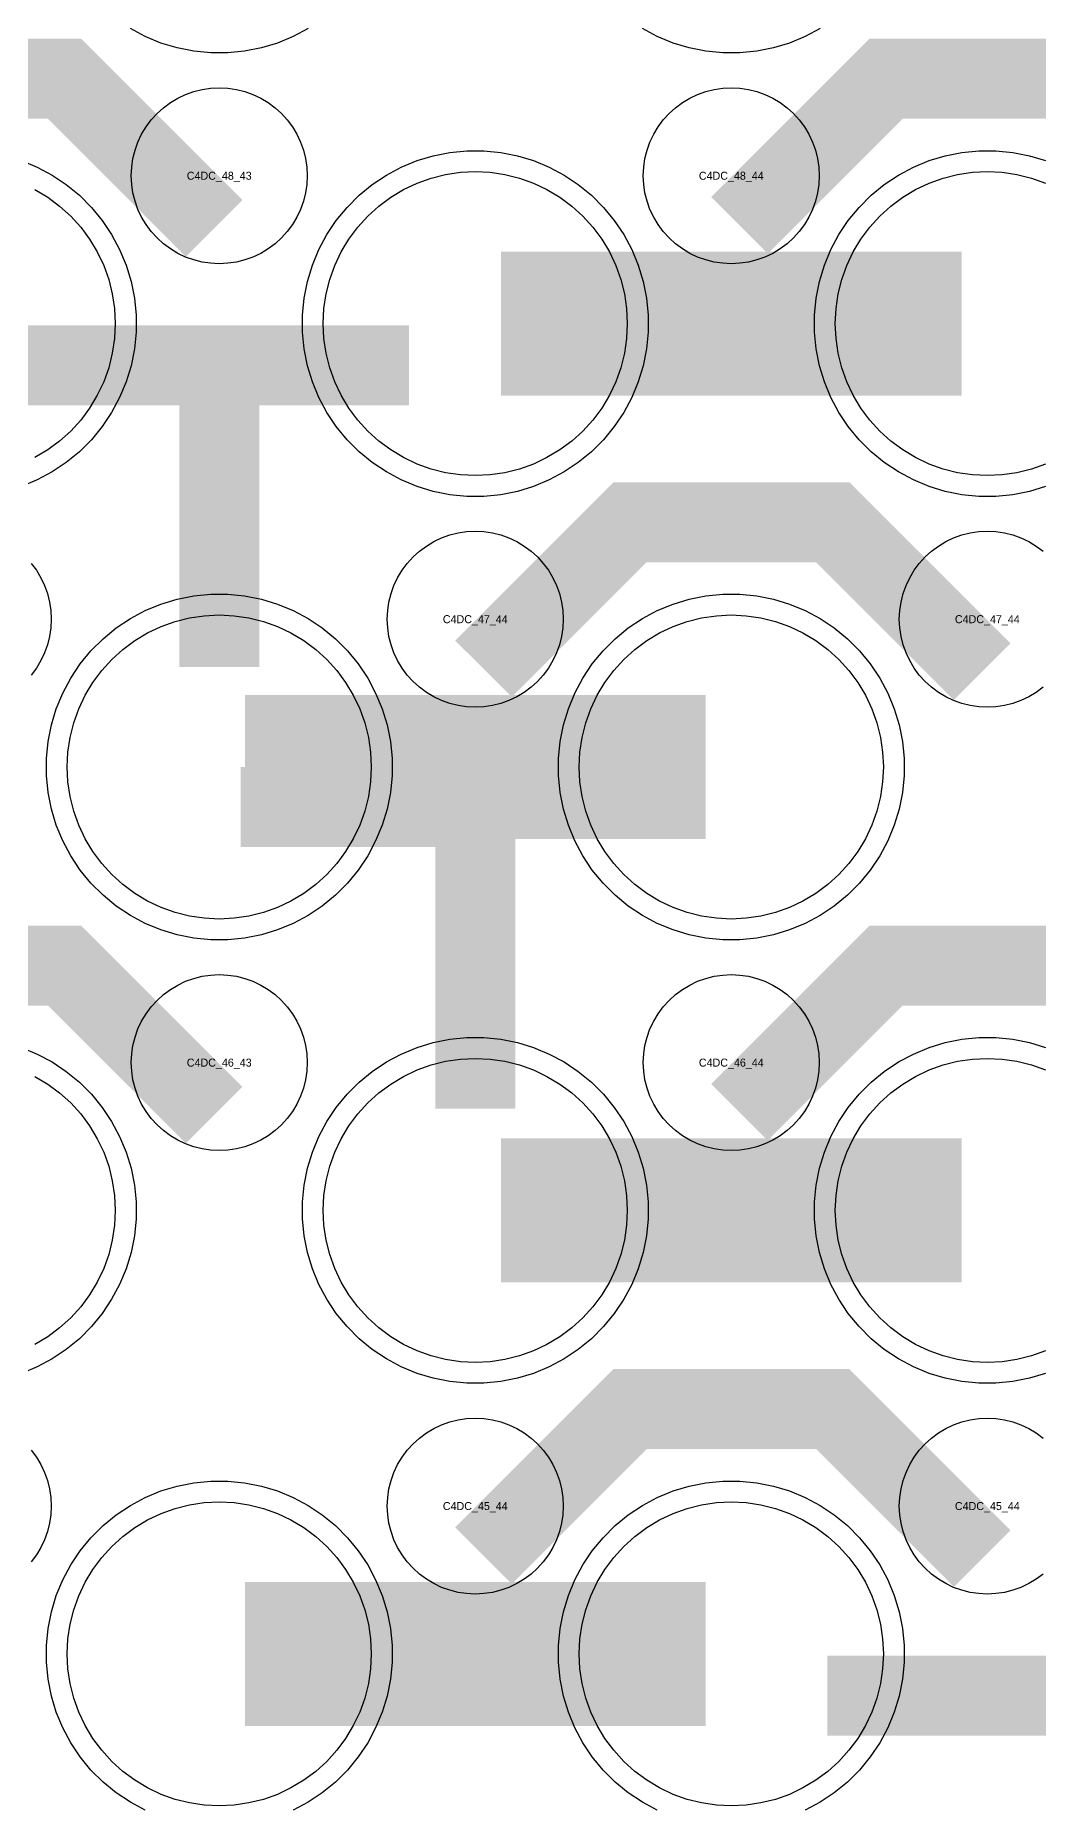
# Model space of a CAD drawing. Extents: x -11880 to 11880, y -14992 to 14992.
# Drawn here: x 1943 to 2256, y -8652 to -8098 of the extents above; entities that cross this region are included whole.
import ezdxf
from ezdxf.enums import TextEntityAlignment as Align

# ---------------------------------------------------------------- set-up
doc = ezdxf.new("R2010")
doc.units = 0
doc.header["$MEASUREMENT"] = 0
for name, color, linetype in [('GDS_775_DT_237', 138, 'CONTINUOUS'), ('RDL1_FS', 34, 'CONTINUOUS'), ('RDL_BS', 160, 'CONTINUOUS')]:
    doc.layers.add(name, color=color, linetype=linetype)

msp = doc.modelspace()

# ---------------------------------------------------------------- linework, layer by layer
at = {"layer": 'RDL1_FS', "color": 241, "true_color": 0xf7abae}
for points in [[(2080, -8235.999), (2075.343, -8235.77), (2070.732, -8235.086), (2066.209, -8233.954), (2061.819, -8232.382), (2057.605, -8230.39), (2053.605, -8227.992), (2049.86, -8225.214), (2046.406, -8222.084), (2043.276, -8218.63), (2040.498, -8214.885), (2038.1, -8210.885), (2036.108, -8206.671), (2034.536, -8202.281), (2033.404, -8197.758), (2032.72, -8193.147), (2032.491, -8188.49), (2032.72, -8183.833), (2033.404, -8179.222), (2034.536, -8174.699), (2036.108, -8170.309), (2038.1, -8166.095), (2040.498, -8162.095), (2043.276, -8158.35), (2046.406, -8154.896), (2049.86, -8151.766), (2053.605, -8148.988), (2057.605, -8146.59), (2061.819, -8144.598), (2066.209, -8143.026), (2070.732, -8141.894), (2075.343, -8141.21), (2080, -8140.981), (2084.657, -8141.21), (2089.268, -8141.894), (2093.791, -8143.026), (2098.181, -8144.598), (2102.395, -8146.59), (2106.395, -8148.988), (2110.14, -8151.766), (2113.594, -8154.896), (2116.724, -8158.35), (2119.502, -8162.095), (2121.9, -8166.095), (2123.892, -8170.309), (2125.464, -8174.699), (2126.596, -8179.222), (2127.28, -8183.833), (2127.509, -8188.49), (2127.28, -8193.147), (2126.596, -8197.758), (2125.464, -8202.281), (2123.892, -8206.671), (2121.9, -8210.885), (2119.502, -8214.885), (2116.724, -8218.63), (2113.594, -8222.084), (2110.14, -8225.214), (2106.395, -8227.992), (2102.395, -8230.39), (2098.181, -8232.382), (2093.791, -8233.954), (2089.268, -8235.086), (2084.657, -8235.77)], [(2000, -8374.564), (1995.343, -8374.335), (1990.732, -8373.651), (1986.209, -8372.519), (1981.819, -8370.947), (1977.605, -8368.955), (1973.605, -8366.557), (1969.86, -8363.779), (1966.406, -8360.649), (1963.276, -8357.195), (1960.498, -8353.45), (1958.1, -8349.45), (1956.108, -8345.236), (1954.536, -8340.846), (1953.404, -8336.323), (1952.72, -8331.712), (1952.491, -8327.055), (1952.72, -8322.398), (1953.404, -8317.787), (1954.536, -8313.264), (1956.108, -8308.874), (1958.1, -8304.66), (1960.498, -8300.66), (1963.276, -8296.915), (1966.406, -8293.461), (1969.86, -8290.331), (1973.605, -8287.553), (1977.605, -8285.155), (1981.819, -8283.163), (1986.209, -8281.591), (1990.732, -8280.459), (1995.343, -8279.775), (2000, -8279.546), (2004.657, -8279.775), (2009.268, -8280.459), (2013.791, -8281.591), (2018.181, -8283.163), (2022.395, -8285.155), (2026.395, -8287.553), (2030.14, -8290.331), (2033.594, -8293.461), (2036.724, -8296.915), (2039.502, -8300.66), (2041.9, -8304.66), (2043.892, -8308.874), (2045.464, -8313.264), (2046.596, -8317.787), (2047.28, -8322.398), (2047.509, -8327.055), (2047.28, -8331.712), (2046.596, -8336.323), (2045.464, -8340.846), (2043.892, -8345.236), (2041.9, -8349.45), (2039.502, -8353.45), (2036.724, -8357.195), (2033.594, -8360.649), (2030.14, -8363.779), (2026.395, -8366.557), (2022.395, -8368.955), (2018.181, -8370.947), (2013.791, -8372.519), (2009.268, -8373.651), (2004.657, -8374.335)], [(2160, -8374.564), (2155.343, -8374.335), (2150.732, -8373.651), (2146.209, -8372.519), (2141.819, -8370.947), (2137.605, -8368.955), (2133.605, -8366.557), (2129.86, -8363.779), (2126.406, -8360.649), (2123.276, -8357.195), (2120.498, -8353.45), (2118.1, -8349.45), (2116.108, -8345.236), (2114.536, -8340.846), (2113.404, -8336.323), (2112.72, -8331.712), (2112.491, -8327.055), (2112.72, -8322.398), (2113.404, -8317.787), (2114.536, -8313.264), (2116.108, -8308.874), (2118.1, -8304.66), (2120.498, -8300.66), (2123.276, -8296.915), (2126.406, -8293.461), (2129.86, -8290.331), (2133.605, -8287.553), (2137.605, -8285.155), (2141.819, -8283.163), (2146.209, -8281.591), (2150.732, -8280.459), (2155.343, -8279.775), (2160, -8279.546), (2164.657, -8279.775), (2169.268, -8280.459), (2173.791, -8281.591), (2178.181, -8283.163), (2182.395, -8285.155), (2186.395, -8287.553), (2190.14, -8290.331), (2193.594, -8293.461), (2196.724, -8296.915), (2199.502, -8300.66), (2201.9, -8304.66), (2203.892, -8308.874), (2205.464, -8313.264), (2206.596, -8317.787), (2207.28, -8322.398), (2207.509, -8327.055), (2207.28, -8331.712), (2206.596, -8336.323), (2205.464, -8340.846), (2203.892, -8345.236), (2201.9, -8349.45), (2199.502, -8353.45), (2196.724, -8357.195), (2193.594, -8360.649), (2190.14, -8363.779), (2186.395, -8366.557), (2182.395, -8368.955), (2178.181, -8370.947), (2173.791, -8372.519), (2169.268, -8373.651), (2164.657, -8374.335)], [(2080, -8513.124), (2075.343, -8512.895), (2070.732, -8512.211), (2066.209, -8511.079), (2061.819, -8509.507), (2057.605, -8507.515), (2053.605, -8505.117), (2049.86, -8502.339), (2046.406, -8499.209), (2043.276, -8495.755), (2040.498, -8492.01), (2038.1, -8488.01), (2036.108, -8483.796), (2034.536, -8479.406), (2033.404, -8474.883), (2032.72, -8470.272), (2032.491, -8465.615), (2032.72, -8460.958), (2033.404, -8456.347), (2034.536, -8451.824), (2036.108, -8447.434), (2038.1, -8443.22), (2040.498, -8439.22), (2043.276, -8435.475), (2046.406, -8432.021), (2049.86, -8428.891), (2053.605, -8426.113), (2057.605, -8423.715), (2061.819, -8421.723), (2066.209, -8420.151), (2070.732, -8419.019), (2075.343, -8418.335), (2080, -8418.106), (2084.657, -8418.335), (2089.268, -8419.019), (2093.791, -8420.151), (2098.181, -8421.723), (2102.395, -8423.715), (2106.395, -8426.113), (2110.14, -8428.891), (2113.594, -8432.021), (2116.724, -8435.475), (2119.502, -8439.22), (2121.9, -8443.22), (2123.892, -8447.434), (2125.464, -8451.824), (2126.596, -8456.347), (2127.28, -8460.958), (2127.509, -8465.615), (2127.28, -8470.272), (2126.596, -8474.883), (2125.464, -8479.406), (2123.892, -8483.796), (2121.9, -8488.01), (2119.502, -8492.01), (2116.724, -8495.755), (2113.594, -8499.209), (2110.14, -8502.339), (2106.395, -8505.117), (2102.395, -8507.515), (2098.181, -8509.507), (2093.791, -8511.079), (2089.268, -8512.211), (2084.657, -8512.895)]]:
    msp.add_lwpolyline(points, close=True, dxfattribs=at)
for points in [[(2258.181, -8232.382), (2253.791, -8233.954), (2249.268, -8235.086), (2244.657, -8235.77), (2240, -8235.999), (2235.343, -8235.77), (2230.732, -8235.086), (2226.209, -8233.954), (2221.819, -8232.382), (2217.605, -8230.39), (2213.605, -8227.992), (2209.86, -8225.214), (2206.406, -8222.084), (2203.276, -8218.63), (2200.498, -8214.885), (2198.1, -8210.885), (2196.108, -8206.671), (2194.536, -8202.281), (2193.404, -8197.758), (2192.72, -8193.147), (2192.491, -8188.49), (2192.72, -8183.833), (2193.404, -8179.222), (2194.536, -8174.699), (2196.108, -8170.309), (2198.1, -8166.095), (2200.498, -8162.095), (2203.276, -8158.35), (2206.406, -8154.896), (2209.86, -8151.766), (2213.605, -8148.988), (2217.605, -8146.59), (2221.819, -8144.598), (2226.209, -8143.026), (2230.732, -8141.894), (2235.343, -8141.21), (2240, -8140.981), (2244.657, -8141.21), (2249.268, -8141.894), (2253.791, -8143.026), (2258.181, -8144.598)], [(1942.395, -8146.59), (1946.395, -8148.988), (1950.14, -8151.766), (1953.594, -8154.896), (1956.724, -8158.35), (1959.502, -8162.095), (1961.9, -8166.095), (1963.892, -8170.309), (1965.464, -8174.699), (1966.596, -8179.222), (1967.28, -8183.833), (1967.509, -8188.49), (1967.28, -8193.147), (1966.596, -8197.758), (1965.464, -8202.281), (1963.892, -8206.671), (1961.9, -8210.885), (1959.502, -8214.885), (1956.724, -8218.63), (1953.594, -8222.084), (1950.14, -8225.214), (1946.395, -8227.992), (1942.395, -8230.39)], [(2258.181, -8509.507), (2253.791, -8511.079), (2249.268, -8512.211), (2244.657, -8512.895), (2240, -8513.124), (2235.343, -8512.895), (2230.732, -8512.211), (2226.209, -8511.079), (2221.819, -8509.507), (2217.605, -8507.515), (2213.605, -8505.117), (2209.86, -8502.339), (2206.406, -8499.209), (2203.276, -8495.755), (2200.498, -8492.01), (2198.1, -8488.01), (2196.108, -8483.796), (2194.536, -8479.406), (2193.404, -8474.883), (2192.72, -8470.272), (2192.491, -8465.615), (2192.72, -8460.958), (2193.404, -8456.347), (2194.536, -8451.824), (2196.108, -8447.434), (2198.1, -8443.22), (2200.498, -8439.22), (2203.276, -8435.475), (2206.406, -8432.021), (2209.86, -8428.891), (2213.605, -8426.113), (2217.605, -8423.715), (2221.819, -8421.723), (2226.209, -8420.151), (2230.732, -8419.019), (2235.343, -8418.335), (2240, -8418.106), (2244.657, -8418.335), (2249.268, -8419.019), (2253.791, -8420.151), (2258.181, -8421.723)]]:
    msp.add_lwpolyline(points, dxfattribs=at)
for points in [[(2088.002, -8188.49, 45, 45, 0), (2160.002, -8188.49, 45, 45, 0)], [(2160.002, -8188.49, 45, 45, 0), (2232.002, -8188.49, 45, 45, 0)], [(2008.002, -8327.055, 45, 45, 0), (2080.002, -8327.055, 45, 45, 0)], [(2080.002, -8327.055, 45, 45, 0), (2152.002, -8327.055, 45, 45, 0)], [(2088.002, -8465.615, 45, 45, 0), (2160.002, -8465.615, 45, 45, 0)], [(2160.002, -8465.615, 45, 45, 0), (2232.002, -8465.615, 45, 45, 0)]]:
    msp.add_lwpolyline(points, format="xyseb", dxfattribs=at)
at = {"layer": 'RDL1_FS'}
msp.add_lwpolyline([(1942.395, -8423.715), (1946.395, -8426.113), (1950.14, -8428.891), (1953.594, -8432.021), (1956.724, -8435.475), (1959.502, -8439.22), (1961.9, -8443.22), (1963.892, -8447.434), (1965.464, -8451.824), (1966.596, -8456.347), (1967.28, -8460.958), (1967.509, -8465.615), (1967.28, -8470.272), (1966.596, -8474.883), (1965.464, -8479.406), (1963.892, -8483.796), (1961.9, -8488.01), (1959.502, -8492.01), (1956.724, -8495.755), (1953.594, -8499.209), (1950.14, -8502.339), (1946.395, -8505.117), (1942.395, -8507.515)], dxfattribs=at)
for points in [[(2000, -8651.689), (1995.343, -8651.46), (1990.732, -8650.776), (1986.209, -8649.644), (1981.819, -8648.072), (1977.605, -8646.08), (1973.605, -8643.682), (1969.86, -8640.904), (1966.406, -8637.774), (1963.276, -8634.32), (1960.498, -8630.575), (1958.1, -8626.575), (1956.108, -8622.361), (1954.536, -8617.971), (1953.404, -8613.448), (1952.72, -8608.837), (1952.491, -8604.18), (1952.72, -8599.523), (1953.404, -8594.912), (1954.536, -8590.389), (1956.108, -8585.999), (1958.1, -8581.785), (1960.498, -8577.785), (1963.276, -8574.04), (1966.406, -8570.586), (1969.86, -8567.456), (1973.605, -8564.678), (1977.605, -8562.28), (1981.819, -8560.288), (1986.209, -8558.716), (1990.732, -8557.584), (1995.343, -8556.9), (2000, -8556.671), (2004.657, -8556.9), (2009.268, -8557.584), (2013.791, -8558.716), (2018.181, -8560.288), (2022.395, -8562.28), (2026.395, -8564.678), (2030.14, -8567.456), (2033.594, -8570.586), (2036.724, -8574.04), (2039.502, -8577.785), (2041.9, -8581.785), (2043.892, -8585.999), (2045.464, -8590.389), (2046.596, -8594.912), (2047.28, -8599.523), (2047.509, -8604.18), (2047.28, -8608.837), (2046.596, -8613.448), (2045.464, -8617.971), (2043.892, -8622.361), (2041.9, -8626.575), (2039.502, -8630.575), (2036.724, -8634.32), (2033.594, -8637.774), (2030.14, -8640.904), (2026.395, -8643.682), (2022.395, -8646.08), (2018.181, -8648.072), (2013.791, -8649.644), (2009.268, -8650.776), (2004.657, -8651.46)], [(2160, -8651.689), (2155.343, -8651.46), (2150.732, -8650.776), (2146.209, -8649.644), (2141.819, -8648.072), (2137.605, -8646.08), (2133.605, -8643.682), (2129.86, -8640.904), (2126.406, -8637.774), (2123.276, -8634.32), (2120.498, -8630.575), (2118.1, -8626.575), (2116.108, -8622.361), (2114.536, -8617.971), (2113.404, -8613.448), (2112.72, -8608.837), (2112.491, -8604.18), (2112.72, -8599.523), (2113.404, -8594.912), (2114.536, -8590.389), (2116.108, -8585.999), (2118.1, -8581.785), (2120.498, -8577.785), (2123.276, -8574.04), (2126.406, -8570.586), (2129.86, -8567.456), (2133.605, -8564.678), (2137.605, -8562.28), (2141.819, -8560.288), (2146.209, -8558.716), (2150.732, -8557.584), (2155.343, -8556.9), (2160, -8556.671), (2164.657, -8556.9), (2169.268, -8557.584), (2173.791, -8558.716), (2178.181, -8560.288), (2182.395, -8562.28), (2186.395, -8564.678), (2190.14, -8567.456), (2193.594, -8570.586), (2196.724, -8574.04), (2199.502, -8577.785), (2201.9, -8581.785), (2203.892, -8585.999), (2205.464, -8590.389), (2206.596, -8594.912), (2207.28, -8599.523), (2207.509, -8604.18), (2207.28, -8608.837), (2206.596, -8613.448), (2205.464, -8617.971), (2203.892, -8622.361), (2201.9, -8626.575), (2199.502, -8630.575), (2196.724, -8634.32), (2193.594, -8637.774), (2190.14, -8640.904), (2186.395, -8643.682), (2182.395, -8646.08), (2178.181, -8648.072), (2173.791, -8649.644), (2169.268, -8650.776), (2164.657, -8651.46)]]:
    msp.add_lwpolyline(points, close=True, dxfattribs=at)
for points in [[(2008.002, -8604.18, 45, 45, 0), (2080.002, -8604.18, 45, 45, 0)], [(2080.002, -8604.18, 45, 45, 0), (2152.002, -8604.18, 45, 45, 0)]]:
    msp.add_lwpolyline(points, format="xyseb", dxfattribs=at)
at = {"layer": 'RDL_BS'}
for points in [[(1998.401, -8158.703, 25, 25, 0), (1951.687, -8111.989, 25, 25, 0), (1921.929, -8111.989, 25, 25, 0)], [(2162.562, -8157.804, 25, 25, 0), (2208.377, -8111.989, 25, 25, 0), (2241.93, -8111.989, 25, 25, 0)], [(2318.401, -8158.703, 25, 25, 0), (2271.687, -8111.989, 25, 25, 0), (2241.929, -8111.989, 25, 25, 0)], [(2000, -8219.472, 25, 25, 0), (2000, -8265.092, 25, 25, 0)], [(2082.562, -8296.369, 25, 25, 0), (2128.377, -8250.554, 25, 25, 0), (2161.93, -8250.554, 25, 25, 0)], [(2238.401, -8297.268, 25, 25, 0), (2191.687, -8250.554, 25, 25, 0), (2161.929, -8250.554, 25, 25, 0)], [(1998.401, -8435.828, 25, 25, 0), (1951.687, -8389.114, 25, 25, 0), (1921.929, -8389.114, 25, 25, 0)], [(2162.562, -8434.929, 25, 25, 0), (2208.377, -8389.114, 25, 25, 0), (2241.93, -8389.114, 25, 25, 0)], [(2318.401, -8435.828, 25, 25, 0), (2271.687, -8389.114, 25, 25, 0), (2241.929, -8389.114, 25, 25, 0)], [(2082.562, -8573.494, 25, 25, 0), (2128.377, -8527.679, 25, 25, 0), (2161.93, -8527.679, 25, 25, 0)], [(2238.401, -8574.393, 25, 25, 0), (2191.687, -8527.679, 25, 25, 0), (2161.929, -8527.679, 25, 25, 0)], [(2190.016, -8617.193, 25, 25, 0), (2299.281, -8617.193, 25, 25, 0)]]:
    msp.add_lwpolyline(points, format="xyseb", dxfattribs=at)
at = {"layer": 'RDL_BS', "color": 241, "true_color": 0xf7abae}
for points in [[(2027.777, -8096.308), (2023.115, -8098.8), (2018.205, -8100.831), (2013.165, -8102.362), (2007.938, -8103.408), (2002.644, -8103.925), (1997.356, -8103.925), (1992.062, -8103.408), (1986.835, -8102.362), (1981.795, -8100.831), (1976.885, -8098.8), (1972.223, -8096.308)], [(2187.777, -8096.308), (2183.115, -8098.8), (2178.205, -8100.831), (2173.165, -8102.362), (2167.938, -8103.408), (2162.644, -8103.925), (2157.356, -8103.925), (2152.062, -8103.408), (2146.835, -8102.362), (2141.795, -8100.831), (2136.885, -8098.8), (2132.223, -8096.308)], [(1938.205, -8137.584), (1943.115, -8139.615), (1947.777, -8142.107), (1952.191, -8145.054), (1956.292, -8148.416), (1960.074, -8152.198), (1963.436, -8156.299), (1966.383, -8160.713), (1968.875, -8165.375), (1970.906, -8170.285), (1972.437, -8175.325), (1973.483, -8180.552), (1974, -8185.846), (1974, -8191.134), (1973.483, -8196.428), (1972.437, -8201.655), (1970.906, -8206.695), (1968.875, -8211.605), (1966.383, -8216.267), (1963.436, -8220.681), (1960.074, -8224.782), (1956.292, -8228.564), (1952.191, -8231.926), (1947.777, -8234.873), (1943.115, -8237.365), (1938.205, -8239.396)], [(2258.205, -8239.396), (2253.165, -8240.927), (2247.938, -8241.973), (2242.644, -8242.49), (2237.356, -8242.49), (2232.062, -8241.973), (2226.835, -8240.927), (2221.795, -8239.396), (2216.885, -8237.365), (2212.223, -8234.873), (2207.809, -8231.926), (2203.708, -8228.564), (2199.926, -8224.782), (2196.564, -8220.681), (2193.617, -8216.267), (2191.125, -8211.605), (2189.094, -8206.695), (2187.563, -8201.655), (2186.517, -8196.428), (2186, -8191.134), (2186, -8185.846), (2186.517, -8180.552), (2187.563, -8175.325), (2189.094, -8170.285), (2191.125, -8165.375), (2193.617, -8160.713), (2196.564, -8156.299), (2199.926, -8152.198), (2203.708, -8148.416), (2207.809, -8145.054), (2212.223, -8142.107), (2216.885, -8139.615), (2221.795, -8137.584), (2226.835, -8136.053), (2232.062, -8135.007), (2237.356, -8134.49), (2242.644, -8134.49), (2247.938, -8135.007), (2253.165, -8136.053), (2258.205, -8137.584)], [(2258.205, -8516.521), (2253.165, -8518.052), (2247.938, -8519.098), (2242.644, -8519.615), (2237.356, -8519.615), (2232.062, -8519.098), (2226.835, -8518.052), (2221.795, -8516.521), (2216.885, -8514.49), (2212.223, -8511.998), (2207.809, -8509.051), (2203.708, -8505.689), (2199.926, -8501.907), (2196.564, -8497.806), (2193.617, -8493.392), (2191.125, -8488.73), (2189.094, -8483.82), (2187.563, -8478.78), (2186.517, -8473.553), (2186, -8468.259), (2186, -8462.971), (2186.517, -8457.677), (2187.563, -8452.45), (2189.094, -8447.41), (2191.125, -8442.5), (2193.617, -8437.838), (2196.564, -8433.424), (2199.926, -8429.323), (2203.708, -8425.541), (2207.809, -8422.179), (2212.223, -8419.232), (2216.885, -8416.74), (2221.795, -8414.709), (2226.835, -8413.178), (2232.062, -8412.132), (2237.356, -8411.615), (2242.644, -8411.615), (2247.938, -8412.132), (2253.165, -8413.178), (2258.205, -8414.709)]]:
    msp.add_lwpolyline(points, dxfattribs=at)
at = {"layer": 'RDL_BS'}
for points in [[(2000, -8169.796), (1997.307, -8169.664), (1994.635, -8169.268), (1992.016, -8168.611), (1989.481, -8167.704), (1987.044, -8166.552), (1984.72, -8165.159), (1982.557, -8163.556), (1980.558, -8161.744), (1978.746, -8159.745), (1977.143, -8157.582), (1975.75, -8155.258), (1974.598, -8152.821), (1973.691, -8150.286), (1973.034, -8147.667), (1972.638, -8144.995), (1972.506, -8142.302), (1972.638, -8139.609), (1973.034, -8136.937), (1973.691, -8134.318), (1974.598, -8131.783), (1975.75, -8129.346), (1977.143, -8127.022), (1978.746, -8124.859), (1980.558, -8122.86), (1982.557, -8121.048), (1984.72, -8119.445), (1987.044, -8118.052), (1989.481, -8116.9), (1992.016, -8115.993), (1994.635, -8115.336), (1997.307, -8114.94), (2000, -8114.808), (2002.693, -8114.94), (2005.365, -8115.336), (2007.984, -8115.993), (2010.519, -8116.9), (2012.956, -8118.052), (2015.28, -8119.445), (2017.443, -8121.048), (2019.442, -8122.86), (2021.254, -8124.859), (2022.857, -8127.022), (2024.25, -8129.346), (2025.402, -8131.783), (2026.309, -8134.318), (2026.966, -8136.937), (2027.362, -8139.609), (2027.494, -8142.302), (2027.362, -8144.995), (2026.966, -8147.667), (2026.309, -8150.286), (2025.402, -8152.821), (2024.25, -8155.258), (2022.857, -8157.582), (2021.254, -8159.745), (2019.442, -8161.744), (2017.443, -8163.556), (2015.28, -8165.159), (2012.956, -8166.552), (2010.519, -8167.704), (2007.984, -8168.611), (2005.365, -8169.268), (2002.693, -8169.664)], [(2160, -8169.796), (2157.307, -8169.664), (2154.635, -8169.268), (2152.016, -8168.611), (2149.481, -8167.704), (2147.044, -8166.552), (2144.72, -8165.159), (2142.557, -8163.556), (2140.558, -8161.744), (2138.746, -8159.745), (2137.143, -8157.582), (2135.75, -8155.258), (2134.598, -8152.821), (2133.691, -8150.286), (2133.034, -8147.667), (2132.638, -8144.995), (2132.506, -8142.302), (2132.638, -8139.609), (2133.034, -8136.937), (2133.691, -8134.318), (2134.598, -8131.783), (2135.75, -8129.346), (2137.143, -8127.022), (2138.746, -8124.859), (2140.558, -8122.86), (2142.557, -8121.048), (2144.72, -8119.445), (2147.044, -8118.052), (2149.481, -8116.9), (2152.016, -8115.993), (2154.635, -8115.336), (2157.307, -8114.94), (2160, -8114.808), (2162.693, -8114.94), (2165.365, -8115.336), (2167.984, -8115.993), (2170.519, -8116.9), (2172.956, -8118.052), (2175.28, -8119.445), (2177.443, -8121.048), (2179.442, -8122.86), (2181.254, -8124.859), (2182.857, -8127.022), (2184.25, -8129.346), (2185.402, -8131.783), (2186.309, -8134.318), (2186.966, -8136.937), (2187.362, -8139.609), (2187.494, -8142.302), (2187.362, -8144.995), (2186.966, -8147.667), (2186.309, -8150.286), (2185.402, -8152.821), (2184.25, -8155.258), (2182.857, -8157.582), (2181.254, -8159.745), (2179.442, -8161.744), (2177.443, -8163.556), (2175.28, -8165.159), (2172.956, -8166.552), (2170.519, -8167.704), (2167.984, -8168.611), (2165.365, -8169.268), (2162.693, -8169.664)], [(2080, -8308.361), (2077.307, -8308.229), (2074.635, -8307.833), (2072.016, -8307.176), (2069.481, -8306.269), (2067.044, -8305.117), (2064.72, -8303.724), (2062.557, -8302.121), (2060.558, -8300.309), (2058.746, -8298.31), (2057.143, -8296.147), (2055.75, -8293.823), (2054.598, -8291.386), (2053.691, -8288.851), (2053.034, -8286.232), (2052.638, -8283.56), (2052.506, -8280.867), (2052.638, -8278.174), (2053.034, -8275.502), (2053.691, -8272.883), (2054.598, -8270.348), (2055.75, -8267.911), (2057.143, -8265.587), (2058.746, -8263.424), (2060.558, -8261.425), (2062.557, -8259.613), (2064.72, -8258.01), (2067.044, -8256.617), (2069.481, -8255.465), (2072.016, -8254.558), (2074.635, -8253.901), (2077.307, -8253.505), (2080, -8253.373), (2082.693, -8253.505), (2085.365, -8253.901), (2087.984, -8254.558), (2090.519, -8255.465), (2092.956, -8256.617), (2095.28, -8258.01), (2097.443, -8259.613), (2099.442, -8261.425), (2101.254, -8263.424), (2102.857, -8265.587), (2104.25, -8267.911), (2105.402, -8270.348), (2106.309, -8272.883), (2106.966, -8275.502), (2107.362, -8278.174), (2107.494, -8280.867), (2107.362, -8283.56), (2106.966, -8286.232), (2106.309, -8288.851), (2105.402, -8291.386), (2104.25, -8293.823), (2102.857, -8296.147), (2101.254, -8298.31), (2099.442, -8300.309), (2097.443, -8302.121), (2095.28, -8303.724), (2092.956, -8305.117), (2090.519, -8306.269), (2087.984, -8307.176), (2085.365, -8307.833), (2082.693, -8308.229)], [(2000, -8446.921), (1997.307, -8446.789), (1994.635, -8446.393), (1992.016, -8445.736), (1989.481, -8444.829), (1987.044, -8443.677), (1984.72, -8442.284), (1982.557, -8440.681), (1980.558, -8438.869), (1978.746, -8436.87), (1977.143, -8434.707), (1975.75, -8432.383), (1974.598, -8429.946), (1973.691, -8427.411), (1973.034, -8424.792), (1972.638, -8422.12), (1972.506, -8419.427), (1972.638, -8416.734), (1973.034, -8414.062), (1973.691, -8411.443), (1974.598, -8408.908), (1975.75, -8406.471), (1977.143, -8404.147), (1978.746, -8401.984), (1980.558, -8399.985), (1982.557, -8398.173), (1984.72, -8396.57), (1987.044, -8395.177), (1989.481, -8394.025), (1992.016, -8393.118), (1994.635, -8392.461), (1997.307, -8392.065), (2000, -8391.933), (2002.693, -8392.065), (2005.365, -8392.461), (2007.984, -8393.118), (2010.519, -8394.025), (2012.956, -8395.177), (2015.28, -8396.57), (2017.443, -8398.173), (2019.442, -8399.985), (2021.254, -8401.984), (2022.857, -8404.147), (2024.25, -8406.471), (2025.402, -8408.908), (2026.309, -8411.443), (2026.966, -8414.062), (2027.362, -8416.734), (2027.494, -8419.427), (2027.362, -8422.12), (2026.966, -8424.792), (2026.309, -8427.411), (2025.402, -8429.946), (2024.25, -8432.383), (2022.857, -8434.707), (2021.254, -8436.87), (2019.442, -8438.869), (2017.443, -8440.681), (2015.28, -8442.284), (2012.956, -8443.677), (2010.519, -8444.829), (2007.984, -8445.736), (2005.365, -8446.393), (2002.693, -8446.789)], [(2160, -8446.921), (2157.307, -8446.789), (2154.635, -8446.393), (2152.016, -8445.736), (2149.481, -8444.829), (2147.044, -8443.677), (2144.72, -8442.284), (2142.557, -8440.681), (2140.558, -8438.869), (2138.746, -8436.87), (2137.143, -8434.707), (2135.75, -8432.383), (2134.598, -8429.946), (2133.691, -8427.411), (2133.034, -8424.792), (2132.638, -8422.12), (2132.506, -8419.427), (2132.638, -8416.734), (2133.034, -8414.062), (2133.691, -8411.443), (2134.598, -8408.908), (2135.75, -8406.471), (2137.143, -8404.147), (2138.746, -8401.984), (2140.558, -8399.985), (2142.557, -8398.173), (2144.72, -8396.57), (2147.044, -8395.177), (2149.481, -8394.025), (2152.016, -8393.118), (2154.635, -8392.461), (2157.307, -8392.065), (2160, -8391.933), (2162.693, -8392.065), (2165.365, -8392.461), (2167.984, -8393.118), (2170.519, -8394.025), (2172.956, -8395.177), (2175.28, -8396.57), (2177.443, -8398.173), (2179.442, -8399.985), (2181.254, -8401.984), (2182.857, -8404.147), (2184.25, -8406.471), (2185.402, -8408.908), (2186.309, -8411.443), (2186.966, -8414.062), (2187.362, -8416.734), (2187.494, -8419.427), (2187.362, -8422.12), (2186.966, -8424.792), (2186.309, -8427.411), (2185.402, -8429.946), (2184.25, -8432.383), (2182.857, -8434.707), (2181.254, -8436.87), (2179.442, -8438.869), (2177.443, -8440.681), (2175.28, -8442.284), (2172.956, -8443.677), (2170.519, -8444.829), (2167.984, -8445.736), (2165.365, -8446.393), (2162.693, -8446.789)], [(2080, -8585.486), (2077.307, -8585.354), (2074.635, -8584.958), (2072.016, -8584.301), (2069.481, -8583.394), (2067.044, -8582.242), (2064.72, -8580.849), (2062.557, -8579.246), (2060.558, -8577.434), (2058.746, -8575.435), (2057.143, -8573.272), (2055.75, -8570.948), (2054.598, -8568.511), (2053.691, -8565.976), (2053.034, -8563.357), (2052.638, -8560.685), (2052.506, -8557.992), (2052.638, -8555.299), (2053.034, -8552.627), (2053.691, -8550.008), (2054.598, -8547.473), (2055.75, -8545.036), (2057.143, -8542.712), (2058.746, -8540.549), (2060.558, -8538.55), (2062.557, -8536.738), (2064.72, -8535.135), (2067.044, -8533.742), (2069.481, -8532.59), (2072.016, -8531.683), (2074.635, -8531.026), (2077.307, -8530.63), (2080, -8530.498), (2082.693, -8530.63), (2085.365, -8531.026), (2087.984, -8531.683), (2090.519, -8532.59), (2092.956, -8533.742), (2095.28, -8535.135), (2097.443, -8536.738), (2099.442, -8538.55), (2101.254, -8540.549), (2102.857, -8542.712), (2104.25, -8545.036), (2105.402, -8547.473), (2106.309, -8550.008), (2106.966, -8552.627), (2107.362, -8555.299), (2107.494, -8557.992), (2107.362, -8560.685), (2106.966, -8563.357), (2106.309, -8565.976), (2105.402, -8568.511), (2104.25, -8570.948), (2102.857, -8573.272), (2101.254, -8575.435), (2099.442, -8577.434), (2097.443, -8579.246), (2095.28, -8580.849), (2092.956, -8582.242), (2090.519, -8583.394), (2087.984, -8584.301), (2085.365, -8584.958), (2082.693, -8585.354)]]:
    msp.add_lwpolyline(points, close=True, dxfattribs=at)
at = {"layer": 'RDL_BS', "color": 241, "true_color": 0xf7abae}
for points in [[(2077.356, -8242.49), (2072.062, -8241.973), (2066.835, -8240.927), (2061.795, -8239.396), (2056.885, -8237.365), (2052.223, -8234.873), (2047.809, -8231.926), (2043.708, -8228.564), (2039.926, -8224.782), (2036.564, -8220.681), (2033.617, -8216.267), (2031.125, -8211.605), (2029.094, -8206.695), (2027.563, -8201.655), (2026.517, -8196.428), (2026, -8191.134), (2026, -8185.846), (2026.517, -8180.552), (2027.563, -8175.325), (2029.094, -8170.285), (2031.125, -8165.375), (2033.617, -8160.713), (2036.564, -8156.299), (2039.926, -8152.198), (2043.708, -8148.416), (2047.809, -8145.054), (2052.223, -8142.107), (2056.885, -8139.615), (2061.795, -8137.584), (2066.835, -8136.053), (2072.062, -8135.007), (2077.356, -8134.49), (2082.644, -8134.49), (2087.938, -8135.007), (2093.165, -8136.053), (2098.205, -8137.584), (2103.115, -8139.615), (2107.777, -8142.107), (2112.191, -8145.054), (2116.292, -8148.416), (2120.074, -8152.198), (2123.436, -8156.299), (2126.383, -8160.713), (2128.875, -8165.375), (2130.906, -8170.285), (2132.437, -8175.325), (2133.483, -8180.552), (2134, -8185.846), (2134, -8191.134), (2133.483, -8196.428), (2132.437, -8201.655), (2130.906, -8206.695), (2128.875, -8211.605), (2126.383, -8216.267), (2123.436, -8220.681), (2120.074, -8224.782), (2116.292, -8228.564), (2112.191, -8231.926), (2107.777, -8234.873), (2103.115, -8237.365), (2098.205, -8239.396), (2093.165, -8240.927), (2087.938, -8241.973), (2082.644, -8242.49)], [(1997.356, -8381.055), (1992.062, -8380.538), (1986.835, -8379.492), (1981.795, -8377.961), (1976.885, -8375.93), (1972.223, -8373.438), (1967.809, -8370.491), (1963.708, -8367.129), (1959.926, -8363.347), (1956.564, -8359.246), (1953.617, -8354.832), (1951.125, -8350.17), (1949.094, -8345.26), (1947.563, -8340.22), (1946.517, -8334.993), (1946, -8329.699), (1946, -8324.411), (1946.517, -8319.117), (1947.563, -8313.89), (1949.094, -8308.85), (1951.125, -8303.94), (1953.617, -8299.278), (1956.564, -8294.864), (1959.926, -8290.763), (1963.708, -8286.981), (1967.809, -8283.619), (1972.223, -8280.672), (1976.885, -8278.18), (1981.795, -8276.149), (1986.835, -8274.618), (1992.062, -8273.572), (1997.356, -8273.055), (2002.644, -8273.055), (2007.938, -8273.572), (2013.165, -8274.618), (2018.205, -8276.149), (2023.115, -8278.18), (2027.777, -8280.672), (2032.191, -8283.619), (2036.292, -8286.981), (2040.074, -8290.763), (2043.436, -8294.864), (2046.383, -8299.278), (2048.875, -8303.94), (2050.906, -8308.85), (2052.437, -8313.89), (2053.483, -8319.117), (2054, -8324.411), (2054, -8329.699), (2053.483, -8334.993), (2052.437, -8340.22), (2050.906, -8345.26), (2048.875, -8350.17), (2046.383, -8354.832), (2043.436, -8359.246), (2040.074, -8363.347), (2036.292, -8367.129), (2032.191, -8370.491), (2027.777, -8373.438), (2023.115, -8375.93), (2018.205, -8377.961), (2013.165, -8379.492), (2007.938, -8380.538), (2002.644, -8381.055)], [(2157.356, -8381.055), (2152.062, -8380.538), (2146.835, -8379.492), (2141.795, -8377.961), (2136.885, -8375.93), (2132.223, -8373.438), (2127.809, -8370.491), (2123.708, -8367.129), (2119.926, -8363.347), (2116.564, -8359.246), (2113.617, -8354.832), (2111.125, -8350.17), (2109.094, -8345.26), (2107.563, -8340.22), (2106.517, -8334.993), (2106, -8329.699), (2106, -8324.411), (2106.517, -8319.117), (2107.563, -8313.89), (2109.094, -8308.85), (2111.125, -8303.94), (2113.617, -8299.278), (2116.564, -8294.864), (2119.926, -8290.763), (2123.708, -8286.981), (2127.809, -8283.619), (2132.223, -8280.672), (2136.885, -8278.18), (2141.795, -8276.149), (2146.835, -8274.618), (2152.062, -8273.572), (2157.356, -8273.055), (2162.644, -8273.055), (2167.938, -8273.572), (2173.165, -8274.618), (2178.205, -8276.149), (2183.115, -8278.18), (2187.777, -8280.672), (2192.191, -8283.619), (2196.292, -8286.981), (2200.074, -8290.763), (2203.436, -8294.864), (2206.383, -8299.278), (2208.875, -8303.94), (2210.906, -8308.85), (2212.437, -8313.89), (2213.483, -8319.117), (2214, -8324.411), (2214, -8329.699), (2213.483, -8334.993), (2212.437, -8340.22), (2210.906, -8345.26), (2208.875, -8350.17), (2206.383, -8354.832), (2203.436, -8359.246), (2200.074, -8363.347), (2196.292, -8367.129), (2192.191, -8370.491), (2187.777, -8373.438), (2183.115, -8375.93), (2178.205, -8377.961), (2173.165, -8379.492), (2167.938, -8380.538), (2162.644, -8381.055)], [(2077.356, -8519.615), (2072.062, -8519.098), (2066.835, -8518.052), (2061.795, -8516.521), (2056.885, -8514.49), (2052.223, -8511.998), (2047.809, -8509.051), (2043.708, -8505.689), (2039.926, -8501.907), (2036.564, -8497.806), (2033.617, -8493.392), (2031.125, -8488.73), (2029.094, -8483.82), (2027.563, -8478.78), (2026.517, -8473.553), (2026, -8468.259), (2026, -8462.971), (2026.517, -8457.677), (2027.563, -8452.45), (2029.094, -8447.41), (2031.125, -8442.5), (2033.617, -8437.838), (2036.564, -8433.424), (2039.926, -8429.323), (2043.708, -8425.541), (2047.809, -8422.179), (2052.223, -8419.232), (2056.885, -8416.74), (2061.795, -8414.709), (2066.835, -8413.178), (2072.062, -8412.132), (2077.356, -8411.615), (2082.644, -8411.615), (2087.938, -8412.132), (2093.165, -8413.178), (2098.205, -8414.709), (2103.115, -8416.74), (2107.777, -8419.232), (2112.191, -8422.179), (2116.292, -8425.541), (2120.074, -8429.323), (2123.436, -8433.424), (2126.383, -8437.838), (2128.875, -8442.5), (2130.906, -8447.41), (2132.437, -8452.45), (2133.483, -8457.677), (2134, -8462.971), (2134, -8468.259), (2133.483, -8473.553), (2132.437, -8478.78), (2130.906, -8483.82), (2128.875, -8488.73), (2126.383, -8493.392), (2123.436, -8497.806), (2120.074, -8501.907), (2116.292, -8505.689), (2112.191, -8509.051), (2107.777, -8511.998), (2103.115, -8514.49), (2098.205, -8516.521), (2093.165, -8518.052), (2087.938, -8519.098), (2082.644, -8519.615)]]:
    msp.add_lwpolyline(points, close=True, dxfattribs=at)
for points in [[(2000, -8295.78, 25, 25, 0), (2000, -8189.003, 25, 25, 0)], [(2012.5, -8201.503, 25, 25, 0), (1926.667, -8201.503, 25, 25, 0)], [(1972.944, -8201.503, 25, 25, 0), (1931.74, -8201.503, 25, 25, 0)], [(1950.016, -8201.503, 25, 25, 0), (2059.281, -8201.503, 25, 25, 0)], [(2080, -8433.832, 25, 25, 0), (2080, -8327.055, 25, 25, 0)], [(2092.5, -8339.555, 25, 25, 0), (2006.667, -8339.555, 25, 25, 0)], [(2052.944, -8339.555, 25, 25, 0), (2011.74, -8339.555, 25, 25, 0)], [(2080, -8357.524, 25, 25, 0), (2080, -8403.144, 25, 25, 0)]]:
    msp.add_lwpolyline(points, format="xyseb", dxfattribs=at)
at = {"layer": 'RDL_BS'}
for points in [[(2257.443, -8302.121), (2255.28, -8303.724), (2252.956, -8305.117), (2250.519, -8306.269), (2247.984, -8307.176), (2245.365, -8307.833), (2242.693, -8308.229), (2240, -8308.361), (2237.307, -8308.229), (2234.635, -8307.833), (2232.016, -8307.176), (2229.481, -8306.269), (2227.044, -8305.117), (2224.72, -8303.724), (2222.557, -8302.121), (2220.558, -8300.309), (2218.746, -8298.31), (2217.143, -8296.147), (2215.75, -8293.823), (2214.598, -8291.386), (2213.691, -8288.851), (2213.034, -8286.232), (2212.638, -8283.56), (2212.506, -8280.867), (2212.638, -8278.174), (2213.034, -8275.502), (2213.691, -8272.883), (2214.598, -8270.348), (2215.75, -8267.911), (2217.143, -8265.587), (2218.746, -8263.424), (2220.558, -8261.425), (2222.557, -8259.613), (2224.72, -8258.01), (2227.044, -8256.617), (2229.481, -8255.465), (2232.016, -8254.558), (2234.635, -8253.901), (2237.307, -8253.505), (2240, -8253.373), (2242.693, -8253.505), (2245.365, -8253.901), (2247.984, -8254.558), (2250.519, -8255.465), (2252.956, -8256.617), (2255.28, -8258.01), (2257.443, -8259.613)], [(1941.254, -8263.424), (1942.857, -8265.587), (1944.25, -8267.911), (1945.402, -8270.348), (1946.309, -8272.883), (1946.966, -8275.502), (1947.362, -8278.174), (1947.494, -8280.867), (1947.362, -8283.56), (1946.966, -8286.232), (1946.309, -8288.851), (1945.402, -8291.386), (1944.25, -8293.823), (1942.857, -8296.147), (1941.254, -8298.31)], [(1938.205, -8414.709), (1943.115, -8416.74), (1947.777, -8419.232), (1952.191, -8422.179), (1956.292, -8425.541), (1960.074, -8429.323), (1963.436, -8433.424), (1966.383, -8437.838), (1968.875, -8442.5), (1970.906, -8447.41), (1972.437, -8452.45), (1973.483, -8457.677), (1974, -8462.971), (1974, -8468.259), (1973.483, -8473.553), (1972.437, -8478.78), (1970.906, -8483.82), (1968.875, -8488.73), (1966.383, -8493.392), (1963.436, -8497.806), (1960.074, -8501.907), (1956.292, -8505.689), (1952.191, -8509.051), (1947.777, -8511.998), (1943.115, -8514.49), (1938.205, -8516.521)], [(2257.443, -8579.246), (2255.28, -8580.849), (2252.956, -8582.242), (2250.519, -8583.394), (2247.984, -8584.301), (2245.365, -8584.958), (2242.693, -8585.354), (2240, -8585.486), (2237.307, -8585.354), (2234.635, -8584.958), (2232.016, -8584.301), (2229.481, -8583.394), (2227.044, -8582.242), (2224.72, -8580.849), (2222.557, -8579.246), (2220.558, -8577.434), (2218.746, -8575.435), (2217.143, -8573.272), (2215.75, -8570.948), (2214.598, -8568.511), (2213.691, -8565.976), (2213.034, -8563.357), (2212.638, -8560.685), (2212.506, -8557.992), (2212.638, -8555.299), (2213.034, -8552.627), (2213.691, -8550.008), (2214.598, -8547.473), (2215.75, -8545.036), (2217.143, -8542.712), (2218.746, -8540.549), (2220.558, -8538.55), (2222.557, -8536.738), (2224.72, -8535.135), (2227.044, -8533.742), (2229.481, -8532.59), (2232.016, -8531.683), (2234.635, -8531.026), (2237.307, -8530.63), (2240, -8530.498), (2242.693, -8530.63), (2245.365, -8531.026), (2247.984, -8531.683), (2250.519, -8532.59), (2252.956, -8533.742), (2255.28, -8535.135), (2257.443, -8536.738)], [(1941.254, -8540.549), (1942.857, -8542.712), (1944.25, -8545.036), (1945.402, -8547.473), (1946.309, -8550.008), (1946.966, -8552.627), (1947.362, -8555.299), (1947.494, -8557.992), (1947.362, -8560.685), (1946.966, -8563.357), (1946.309, -8565.976), (1945.402, -8568.511), (1944.25, -8570.948), (1942.857, -8573.272), (1941.254, -8575.435)], [(1976.885, -8653.055), (1972.223, -8650.563), (1967.809, -8647.616), (1963.708, -8644.254), (1959.926, -8640.472), (1956.564, -8636.371), (1953.617, -8631.957), (1951.125, -8627.295), (1949.094, -8622.385), (1947.563, -8617.345), (1946.517, -8612.118), (1946, -8606.824), (1946, -8601.536), (1946.517, -8596.242), (1947.563, -8591.015), (1949.094, -8585.975), (1951.125, -8581.065), (1953.617, -8576.403), (1956.564, -8571.989), (1959.926, -8567.888), (1963.708, -8564.106), (1967.809, -8560.744), (1972.223, -8557.797), (1976.885, -8555.305), (1981.795, -8553.274), (1986.835, -8551.743), (1992.062, -8550.697), (1997.356, -8550.18), (2002.644, -8550.18), (2007.938, -8550.697), (2013.165, -8551.743), (2018.205, -8553.274), (2023.115, -8555.305), (2027.777, -8557.797), (2032.191, -8560.744), (2036.292, -8564.106), (2040.074, -8567.888), (2043.436, -8571.989), (2046.383, -8576.403), (2048.875, -8581.065), (2050.906, -8585.975), (2052.437, -8591.015), (2053.483, -8596.242), (2054, -8601.536), (2054, -8606.824), (2053.483, -8612.118), (2052.437, -8617.345), (2050.906, -8622.385), (2048.875, -8627.295), (2046.383, -8631.957), (2043.436, -8636.371), (2040.074, -8640.472), (2036.292, -8644.254), (2032.191, -8647.616), (2027.777, -8650.563), (2023.115, -8653.055)], [(2136.885, -8653.055), (2132.223, -8650.563), (2127.809, -8647.616), (2123.708, -8644.254), (2119.926, -8640.472), (2116.564, -8636.371), (2113.617, -8631.957), (2111.125, -8627.295), (2109.094, -8622.385), (2107.563, -8617.345), (2106.517, -8612.118), (2106, -8606.824), (2106, -8601.536), (2106.517, -8596.242), (2107.563, -8591.015), (2109.094, -8585.975), (2111.125, -8581.065), (2113.617, -8576.403), (2116.564, -8571.989), (2119.926, -8567.888), (2123.708, -8564.106), (2127.809, -8560.744), (2132.223, -8557.797), (2136.885, -8555.305), (2141.795, -8553.274), (2146.835, -8551.743), (2152.062, -8550.697), (2157.356, -8550.18), (2162.644, -8550.18), (2167.938, -8550.697), (2173.165, -8551.743), (2178.205, -8553.274), (2183.115, -8555.305), (2187.777, -8557.797), (2192.191, -8560.744), (2196.292, -8564.106), (2200.074, -8567.888), (2203.436, -8571.989), (2206.383, -8576.403), (2208.875, -8581.065), (2210.906, -8585.975), (2212.437, -8591.015), (2213.483, -8596.242), (2214, -8601.536), (2214, -8606.824), (2213.483, -8612.118), (2212.437, -8617.345), (2210.906, -8622.385), (2208.875, -8627.295), (2206.383, -8631.957), (2203.436, -8636.371), (2200.074, -8640.472), (2196.292, -8644.254), (2192.191, -8647.616), (2187.777, -8650.563), (2183.115, -8653.055)]]:
    msp.add_lwpolyline(points, dxfattribs=at)

# ---------------------------------------------------------------- texts
at = {"layer": 'GDS_775_DT_237'}
for s, p in [('C4DC_48_43', (2000, -8142.302)), ('C4DC_48_43', (2000, -8142.302)), ('C4DC_48_44', (2160, -8142.302)), ('C4DC_48_44', (2160, -8142.302)), ('C4DC_47_44', (2080, -8280.867)), ('C4DC_47_44', (2080, -8280.867)), ('C4DC_47_44', (2240, -8280.867)), ('C4DC_47_44', (2240, -8280.867)), ('C4DC_46_43', (2000, -8419.427)), ('C4DC_46_43', (2000, -8419.427)), ('C4DC_46_44', (2160, -8419.427)), ('C4DC_46_44', (2160, -8419.427)), ('C4DC_45_44', (2080, -8557.992)), ('C4DC_45_44', (2080, -8557.992)), ('C4DC_45_44', (2240, -8557.992)), ('C4DC_45_44', (2240, -8557.992))]:
    msp.add_text(s, height=2.5, dxfattribs=at).set_placement(p, align=Align.MIDDLE_CENTER)

doc.saveas('drawing.dxf')
